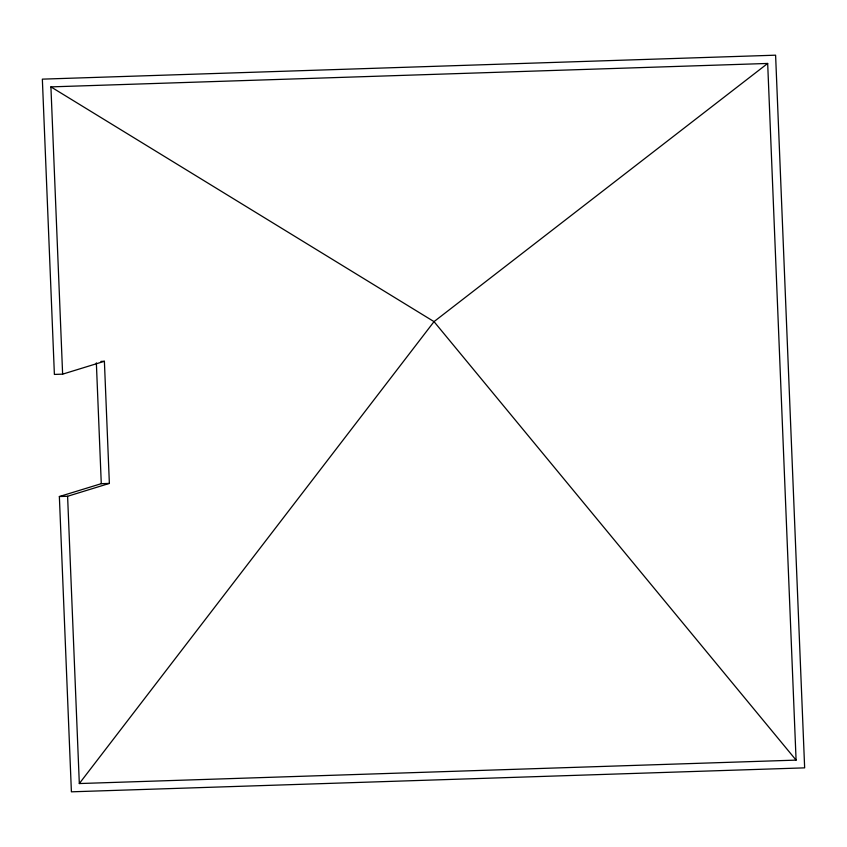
<?xml version="1.0" encoding="UTF-8"?>
<svg xmlns="http://www.w3.org/2000/svg" width="847" height="847" viewBox="0 0 847 847"><rect width="100%" height="100%" fill="white"/><g stroke="black" fill="none" stroke-linecap="round" stroke-linejoin="round"><path stroke-width="1.27" d="M79.322 783.549L434.024 321.627L767.678 63.451L796.085 760.119L79.322 783.549L67.601 496.268L109.369 483.415L104.393 361.298L100.92 361.404M109.369 483.415L101.28 483.679L59.364 496.543L71.402 791.818L804.65 767.858L775.598 55.182L42.35 79.142L54.388 374.427L62.625 374.152L104.393 361.298M62.625 374.152L50.915 86.881L767.678 63.451M59.364 496.543L67.601 496.268M50.915 86.881L434.024 321.627L796.085 760.119M96.357 362.876L101.28 483.679"/></g></svg>
